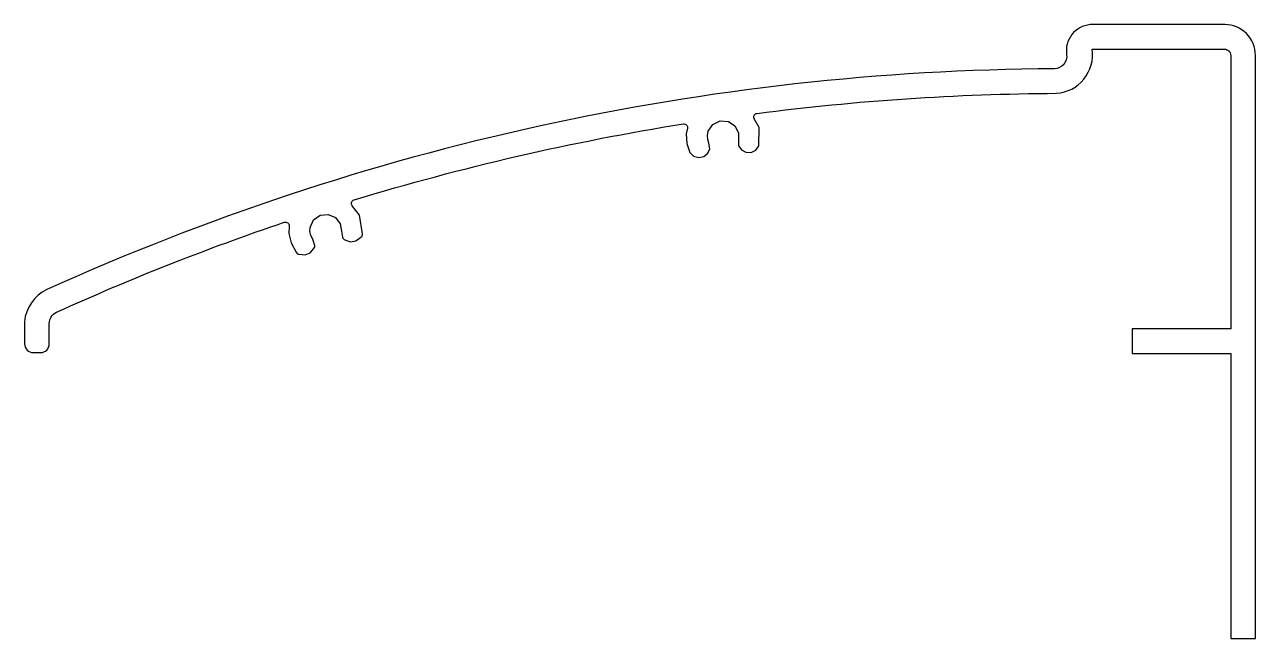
# Model space of a CAD drawing. Extents: x 51 to 151, y 106 to 156.
import ezdxf

# ---------------------------------------------------------------- set-up
doc = ezdxf.new("R2010")
doc.units = 0
doc.layers.get('0').update_dxf_attribs({"linetype": 'CONTINUOUS'})

msp = doc.modelspace()

# ---------------------------------------------------------------- linework, layer by layer
msp.add_lwpolyline([(76.88, 138.6), (77.34, 138.45), (77.77, 138.52), (78.18, 138.81, 0.290216), (78.31, 139.1), (78.06, 140.61), (77.47, 141.38, -0.524753), (77.62, 141.85, -0.034445), (104.43, 148.04, -0.525933), (104.77, 147.68), (104.67, 147.22), (104.72, 146.45), (104.96, 145.72), (105.26, 145.41), (105.68, 145.31), (106.11, 145.4), (106.42, 145.65), (106.58, 146.02), (106.51, 146.46), (106.41, 146.77), (106.39, 147.1), (106.46, 147.44), (106.84, 147.99), (107.43, 148.28), (108.1, 148.23), (108.63, 147.87), (108.91, 147.32), (108.91, 146.69), (108.93, 146.25), (109.15, 145.92), (109.51, 145.73), (109.94, 145.72), (110.34, 145.91), (110.58, 146.26), (110.59, 147.74), (110.2, 148.46, -0.524302), (110.43, 148.9, -0.030586), (134.81, 150.53, 0.435597), (137.71, 154.12), (148.49, 154.12, -0.414214), (148.99, 153.62), (148.99, 131.36), (140.98, 131.36), (140.98, 129.36), (148.99, 129.36), (148.99, 106.17), (151, 106.17), (151, 153.62, 0.414214), (148.5, 156.12), (137.54, 156.12, 0.430021), (135.63, 153.68, -0.456922), (134.65, 152.53, 0.10513), (52.61, 134.55, 0.272349), (50.8, 131.94), (50.8, 130.13, 0.414214), (51.5, 129.43), (52.11, 129.43, 0.414214), (52.81, 130.13), (52.81, 131.8, -0.294445), (53.39, 132.71, -0.02495), (71.94, 140.03, -0.525308), (72.34, 139.73), (72.32, 139.11), (72.49, 138.35), (72.91, 137.59, 0.256369), (73.15, 137.43), (73.64, 137.39), (74.04, 137.56), (74.36, 137.91, 0.269362), (74.41, 138.21), (74.26, 138.66), (74.1, 138.96), (74.03, 139.28), (74.04, 139.62), (74.32, 140.23), (74.85, 140.61), (75.52, 140.68), (76.1, 140.42), (76.48, 139.92), (76.59, 139.3), (76.68, 138.83, 0.270066)], format="xyb", close=True)

doc.saveas('drawing.dxf')
